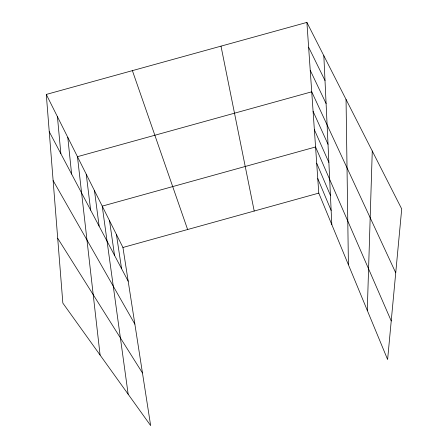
<?xml version="1.0" encoding="UTF-8"?>
<svg xmlns="http://www.w3.org/2000/svg" width="448" height="448" viewBox="0 0 448 448"><rect width="100%" height="100%" fill="white"/><g stroke="black" fill="none" stroke-linecap="round" stroke-linejoin="round"><path stroke-width="0.67" d="M367.282 310.374L372.266 151.026M46.29 94.438L122.937 247.475L150.651 425.6L62.849 303.111L46.29 94.438L306.897 22.4L401.71 208.958L387.615 359.531L318.78 193.11L306.897 22.4M122.937 247.475L318.78 193.11M57.708 238.286L142.464 372.977M53.127 180.578L134.865 324.134M49.246 131.695L128.184 281.204M308.622 47.202L325.007 80.545M310.229 70.28L326.094 103.55M395.735 272.81L311.73 91.806L77.465 156.677L100.094 355.068M313.09 111.362L328.02 144.301M314.367 129.713L328.877 162.422M391.227 320.936L315.566 146.978L102.228 206.13L128.162 394.223M316.702 163.24L330.434 195.401M317.766 178.595L331.145 210.442M132.39 70.638L187.622 229.516M220.998 46.144L254.206 211.036M116.424 234.466L121.559 268.649M109.53 220.707L114.531 255.338M94.483 190.658L99.12 226.156M86.24 174.205L90.653 210.118M67.799 137.379L71.607 174.048M57.434 116.682L60.855 153.675M323.831 55.72L331.817 224.633M346.046 99.434L348.41 264.746"/></g></svg>
